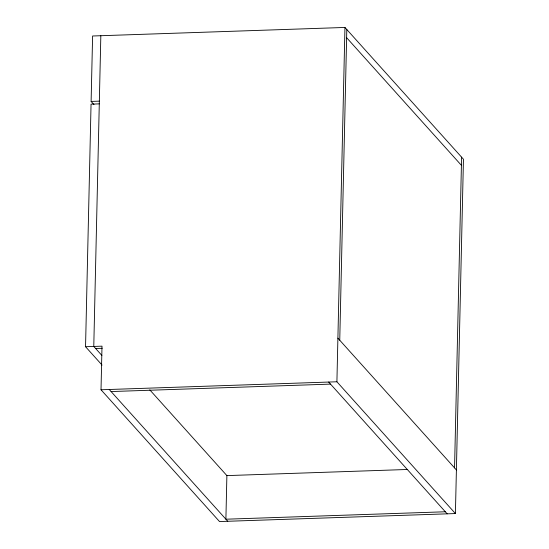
<?xml version="1.0" encoding="UTF-8"?>
<svg xmlns="http://www.w3.org/2000/svg" width="549" height="549" viewBox="0 0 549 549"><rect width="100%" height="100%" fill="white"/><g stroke="black" fill="none" stroke-linecap="round" stroke-linejoin="round"><path stroke-width="0.82" d="M102.073 365.092L85.548 346.721L91.052 104.145L99.28 103.864M93.975 104.598L91.113 101.421L92.603 36.001L344.95 27.45L463.452 159.231L455.409 513.555L219.518 521.55L101.016 389.769L102.004 346.158L85.548 346.721M100.831 35.726L93.776 346.44L101.881 355.45M149.781 389.859L226.888 475.606L225.893 519.21L445.328 511.771M455.409 513.555L336.908 381.775L344.95 27.45M339.749 340.222L346.803 29.509M454.551 467.885L461.599 157.172M91.113 101.421L99.342 101.14M95.629 348.498L102.21 348.279M101.016 389.769L336.908 381.775M111.097 391.554L330.532 384.115M226.888 475.606L407.749 469.47M346.618 37.689L461.414 165.345M337.896 338.163L456.397 469.944M328.679 382.056L447.181 513.83M109.244 389.495L227.746 521.269"/></g></svg>
